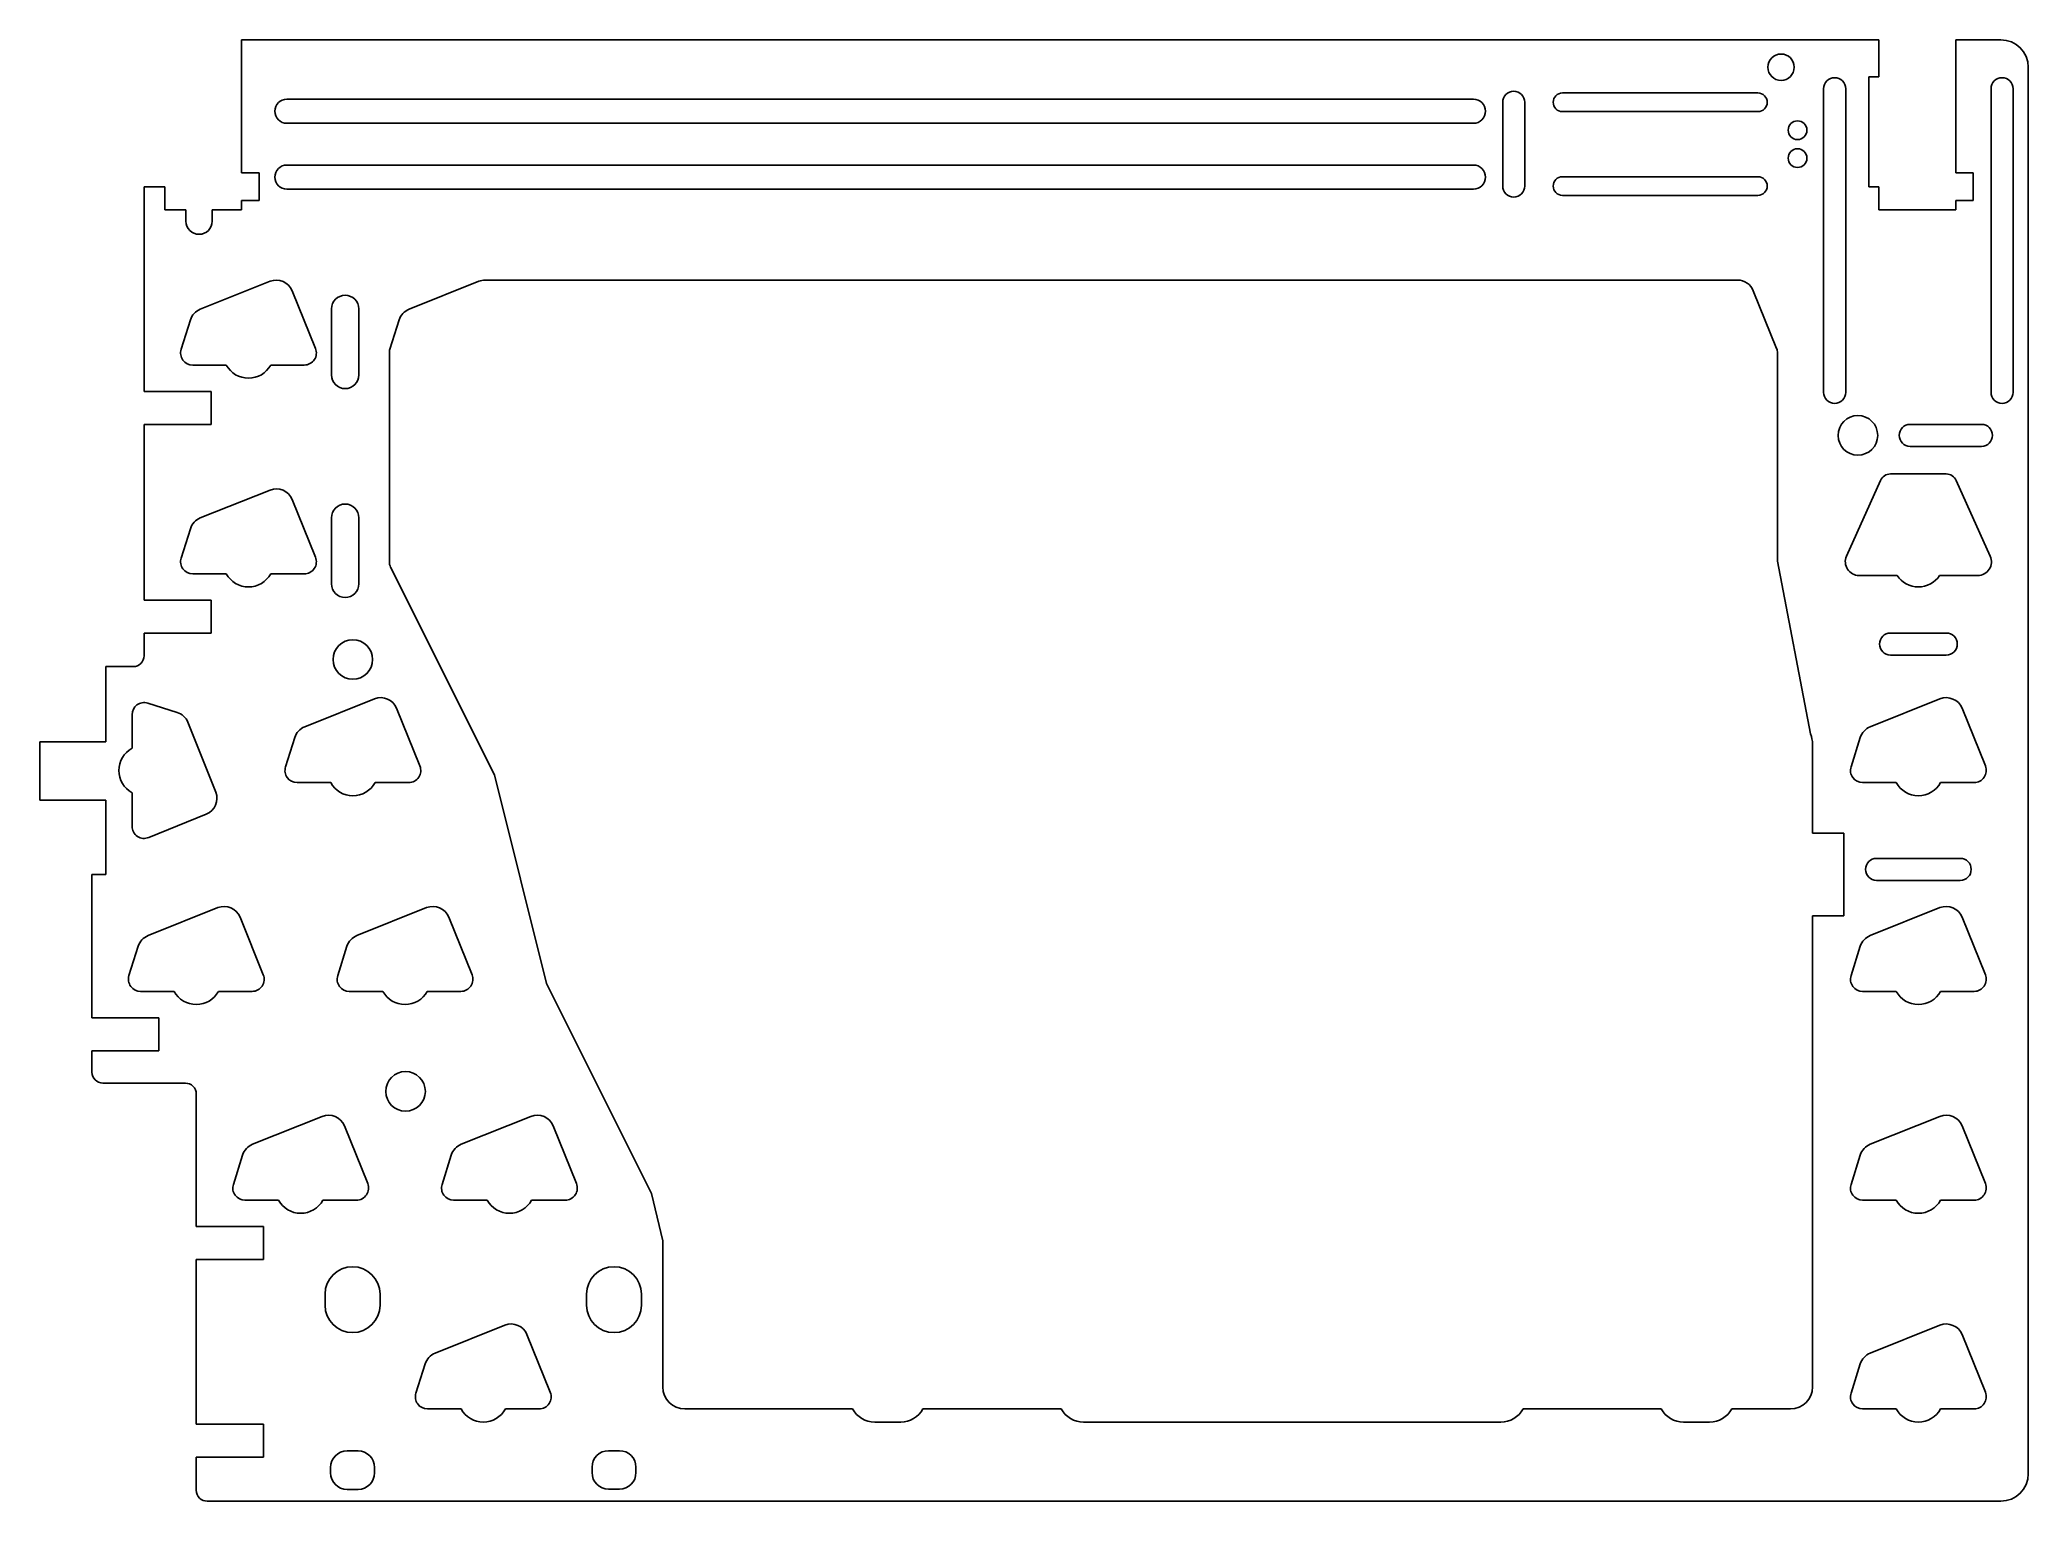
# Model space of a CAD drawing. Header units: millimetres. Extents: x -14 to 166, y 0 to 133.
import ezdxf

# ---------------------------------------------------------------- set-up
doc = ezdxf.new("R2010")
doc.units = ezdxf.units.MM

msp = doc.modelspace()

# ---------------------------------------------------------------- linework, layer by layer
at = {"color": 7, "linetype": 'Continuous', "lineweight": 25}
for p, q in [((152.9, 133), (3.871846, 133)), ((3.871846, 120.877702), (3.871846, 133)), ((152.9, 133), (152.9, 129.627702)), ((164, 133), (159.9, 133)), ((159.9, 120.877702), (159.9, 133)), ((166.5, 2.5), (166.5, 130.5)), ((147.8776, 128.5476), (147.8776, 100.9124)), ((149.8824, 100.9124), (149.8824, 128.5476)), ((152, 129.627702), (152, 119.627702)), ((152.9, 129.627702), (152, 129.627702)), ((163.1176, 128.5476), (163.1176, 100.9124)), ((165.1224, 100.9124), (165.1224, 128.5476)), ((116, 127.6), (8, 127.6)), ((118.67, 127.31), (118.67, 119.69)), ((120.67, 119.69), (120.67, 127.31)), ((141.89, 128.16), (124.11, 128.16)), ((8, 125.4), (116, 125.4)), ((124.11, 126.46), (141.89, 126.46)), ((116, 121.6), (8, 121.6)), ((-5, 119.627702), (-3.128154, 119.627702)), ((-5, 119.627702), (-5, 101)), ((-3.128154, 119.627702), (-3.128154, 117.527702)), ((5.471846, 120.877702), (3.871846, 120.877702)), ((5.471846, 118.377702), (5.471846, 120.877702)), ((141.89, 120.54), (124.11, 120.54)), ((152, 119.627702), (152.9, 119.627702)), ((152.9, 119.627702), (152.9, 117.527702)), ((161.5, 120.877702), (159.9, 120.877702)), ((161.5, 118.377702), (161.5, 120.877702)), ((3.871846, 118.377702), (5.471846, 118.377702)), ((3.871846, 117.527702), (3.871846, 118.377702)), ((8, 119.4), (116, 119.4)), ((124.11, 118.84), (141.89, 118.84)), ((159.9, 118.377702), (161.5, 118.377702)), ((159.9, 117.527702), (159.9, 118.377702)), ((-3.128154, 117.527702), (-1.2, 117.527702)), ((-1.2, 117.527702), (-1.2, 116.5)), ((1.2, 117.527702), (3.871846, 117.527702)), ((1.2, 116.5), (1.2, 117.527702)), ((152.9, 117.527702), (159.9, 117.527702)), ((6.464344, 111.019139), (0.114344, 108.479139)), ((25.464344, 111.019139), (19.114344, 108.479139)), ((140.04, 111.13), (26.04, 111.13)), ((10.599753, 104.912436), (8.476925, 110.161159)), ((143.599753, 104.912436), (141.476925, 110.161159)), ((-0.788688, 107.504738), (-1.629392, 104.829814)), ((12.05, 108.5), (12.05, 102.5)), ((14.55, 102.5), (14.55, 108.5)), ((18.211312, 107.504738), (17.370608, 104.829814)), ((-0.58, 103.4), (2.480099, 103.4)), ((6.519901, 103.4), (9.58, 103.4)), ((17.32, 104.5), (17.32, 85.5)), ((143.679124, 85.543888), (143.68, 104.499949)), ((1.1, 101), (-5, 101)), ((1.1, 98), (1.1, 101)), ((-5, 98), (1.1, 98)), ((-5, 98), (-5, 82)), ((162.25, 98), (155.75, 98)), ((155.75, 96), (162.25, 96)), ((153.047627, 92.894361), (149.959534, 86.011701)), ((159.04, 93.485), (153.96, 93.485)), ((163.040466, 86.011701), (159.952373, 92.894361)), ((6.464344, 92.019139), (0.114344, 89.479139)), ((10.599753, 85.912436), (8.476925, 91.161159)), ((12.05, 89.5), (12.05, 83.5)), ((14.55, 83.5), (14.55, 89.5)), ((-0.788688, 88.504738), (-1.629392, 85.829814)), ((146.683813, 69.821897), (143.679124, 85.543888)), ((-0.58, 84.4), (2.480099, 84.4)), ((6.519901, 84.4), (9.58, 84.4)), ((17.43613, 85.008065), (26.882129, 66.116067)), ((151.1, 84.25), (154.569327, 84.25)), ((158.430673, 84.25), (161.9, 84.25)), ((1.1, 82), (-5, 82)), ((1.1, 79), (1.1, 82)), ((-5, 79), (1.1, 79)), ((-5, 79), (-5, 76.95)), ((159.04, 79.007), (153.96, 79.007)), ((153.96, 77.007), (159.04, 77.007)), ((-6, 75.95), (-8.5, 75.95)), ((-8.5, 69.1), (-8.5, 75.95)), ((-1.995262, 71.788688), (-4.670186, 72.629392)), ((15.964344, 73.019139), (9.614344, 70.479139)), ((158.464344, 73.019139), (152.114344, 70.479139)), ((-6.1, 71.58), (-6.1, 68.519901)), ((1.519139, 64.535656), (-1.020861, 70.885656)), ((20.099753, 66.912436), (17.976925, 72.161159)), ((162.599753, 66.912436), (160.476925, 72.161159)), ((-14.5, 69.1), (-8.5, 69.1)), ((-14.5, 69.1), (-14.5, 63.8)), ((8.711312, 69.504738), (7.870608, 66.829814)), ((146.86, 60.78685), (146.86, 68.9)), ((151.211312, 69.504738), (150.370608, 66.829814)), ((8.92, 65.4), (11.980099, 65.4)), ((16.019901, 65.4), (19.08, 65.4)), ((26.882129, 66.116067), (31.632129, 47.116067)), ((151.42, 65.4), (154.480099, 65.4)), ((158.519901, 65.4), (161.58, 65.4)), ((-8.5, 63.8), (-14.5, 63.8)), ((-8.5, 57.05), (-8.5, 63.8)), ((-6.1, 64.480099), (-6.1, 61.42)), ((-4.587564, 60.400247), (0.661159, 62.523075)), ((149.7119, 60.78685), (146.86, 60.78685)), ((149.7119, 53.28685), (149.7119, 60.78685)), ((160.31, 58.5), (152.69, 58.5)), ((-9.75, 57.05), (-8.5, 57.05)), ((-9.75, 57.05), (-9.75, 44)), ((152.69, 56.5), (160.31, 56.5)), ((1.714344, 54.019139), (-4.635656, 51.479139)), ((5.849753, 47.912436), (3.726925, 53.161159)), ((20.714344, 54.019139), (14.364344, 51.479139)), ((24.849753, 47.912436), (22.726925, 53.161159)), ((146.86, 53.28685), (149.7119, 53.28685)), ((146.86, 10.4), (146.86, 53.28685)), ((158.464344, 54.019139), (152.114344, 51.479139)), ((162.599753, 47.912436), (160.476925, 53.161159)), ((-5.538688, 50.504738), (-6.379392, 47.829814)), ((13.461312, 50.504738), (12.620608, 47.829814)), ((151.211312, 50.504738), (150.370608, 47.829814)), ((31.632129, 47.116067), (41.18613, 28.008065)), ((-5.33, 46.4), (-2.269901, 46.4)), ((1.769901, 46.4), (4.83, 46.4)), ((13.67, 46.4), (16.730099, 46.4)), ((20.769901, 46.4), (23.83, 46.4)), ((151.42, 46.4), (154.480099, 46.4)), ((158.519901, 46.4), (161.58, 46.4)), ((-3.65, 44), (-9.75, 44)), ((-3.65, 41), (-3.65, 44)), ((-9.75, 41), (-3.65, 41)), ((-9.75, 41), (-9.75, 39.05)), ((-8.75, 38.05), (-1.25, 38.05)), ((-0.25, 37.05), (-0.25, 25)), ((11.214344, 35.019139), (4.864344, 32.479139)), ((30.214344, 35.019139), (23.864344, 32.479139)), ((158.464344, 35.019139), (152.114344, 32.479139)), ((15.349753, 28.912436), (13.226925, 34.161159)), ((34.349753, 28.912436), (32.226925, 34.161159)), ((162.599753, 28.912436), (160.476925, 34.161159)), ((3.961312, 31.504738), (3.120608, 28.829814)), ((22.961312, 31.504738), (22.120608, 28.829814)), ((151.211312, 31.504738), (150.370608, 28.829814)), ((4.17, 27.4), (7.230099, 27.4)), ((11.269901, 27.4), (14.33, 27.4)), ((23.17, 27.4), (26.230099, 27.4)), ((30.269901, 27.4), (33.33, 27.4)), ((41.18613, 28.008065), (42.21315, 23.7119)), ((151.42, 27.4), (154.480099, 27.4)), ((158.519901, 27.4), (161.58, 27.4)), ((5.85, 25), (-0.25, 25)), ((5.85, 22), (5.85, 25)), ((42.21315, 23.7119), (42.21315, 10.4)), ((-0.25, 22), (5.85, 22)), ((-0.25, 22), (-0.25, 7)), ((11.47, 18.84), (11.47, 17.84)), ((16.47, 17.84), (16.47, 18.84)), ((35.27, 18.84), (35.27, 17.84)), ((40.27, 17.84), (40.27, 18.84)), ((27.834344, 16.019139), (21.484344, 13.479139)), ((31.969753, 9.912436), (29.846925, 15.161159)), ((158.464344, 16.019139), (152.114344, 13.479139)), ((162.599753, 9.912436), (160.476925, 15.161159)), ((20.581312, 12.504738), (19.740608, 9.829814)), ((151.211312, 12.504738), (150.370608, 9.829814)), ((20.79, 8.4), (23.850099, 8.4)), ((27.889901, 8.4), (30.95, 8.4)), ((44.21315, 8.4), (59.480099, 8.4)), ((65.889901, 8.4), (78.480099, 8.4)), ((120.519901, 8.4), (133.100099, 8.4)), ((139.519901, 8.4), (144.86, 8.4)), ((151.42, 8.4), (154.480099, 8.4)), ((158.519901, 8.4), (161.58, 8.4)), ((5.85, 7), (-0.25, 7)), ((5.85, 4), (5.85, 7)), ((61.5, 7.2), (63.87, 7.2)), ((80.5, 7.2), (118.5, 7.2)), ((135.12, 7.2), (137.5, 7.2)), ((-0.25, 4), (5.85, 4)), ((-0.25, 4), (-0.25, 1)), ((14.47, 4.580742), (13.47, 4.580742)), ((38.27, 4.6), (37.27, 4.6)), ((11.97, 3.080742), (11.97, 2.580742)), ((15.97, 2.580742), (15.97, 3.080742)), ((35.77, 3.1), (35.77, 2.6)), ((39.77, 2.6), (39.77, 3.1)), ((0.75, 0), (164, 0)), ((13.47, 1.080742), (14.47, 1.080742)), ((37.27, 1.1), (38.27, 1.1))]:
    msp.add_line(p, q, dxfattribs=at)
for centre, radius in [((144, 130.5), 1.2), ((145.5, 124.77), 0.85), ((145.5, 122.23), 0.85), ((151, 97), 1.8), ((14, 76.6), 1.8), ((18.8, 37.3), 1.8)]:
    msp.add_circle(centre, radius, dxfattribs=at)
for centre, radius, start, end in [((164, 130.5), 2.5, 0, 90), ((148.88, 128.5476), 1.0024, 0, 180), ((164.12, 128.5476), 1.0024, 0, 180), ((8, 126.5), 1.1, 90, 270), ((116, 126.5), 1.1, 270, 90), ((119.67, 127.31), 1, 0, 180), ((124.11, 127.31), 0.85, 90, 270), ((141.89, 127.31), 0.85, 270, 90), ((8, 120.5), 1.1, 90, 270), ((116, 120.5), 1.1, 270, 90), ((119.67, 119.69), 1, 180, 0), ((124.11, 119.69), 0.85, 90, 270), ((141.89, 119.69), 0.85, 270, 90), ((0, 116.5), 1.2, 180, 0), ((7.04, 109.58), 1.55, 22.0207, 111.801409), ((26.04, 109.58), 1.55, 90, 111.801409), ((140.04, 109.58), 1.55, 22.0207, 90), ((13.3, 108.5), 1.25, 0, 180), ((0.69, 107.04), 1.55, 111.801409, 162.552557), ((19.69, 107.04), 1.55, 111.801409, 162.552557), ((-0.58, 104.5), 1.1, 162.552557, 270), ((4.5, 104.5), 2.3, 208.571878, 331.428122), ((9.58, 104.5), 1.1, 270, 22.0207), ((18.42, 104.5), 1.1, 162.552557, 180), ((142.58, 104.5), 1.1, 359.997353, 22.0207), ((13.3, 102.5), 1.25, 180, 0), ((148.88, 100.9124), 1.0024, 180, 0), ((164.12, 100.9124), 1.0024, 180, 0), ((155.75, 97), 1, 90, 270), ((162.25, 97), 1, 270, 90), ((153.96, 92.485), 1, 90, 155.835309), ((159.04, 92.485), 1, 24.164691, 90), ((7.04, 90.58), 1.55, 22.0207, 111.801409), ((13.3, 89.5), 1.25, 0, 180), ((0.69, 88.04), 1.55, 111.801409, 162.552557), ((-0.58, 85.5), 1.1, 162.552557, 270), ((9.58, 85.5), 1.1, 270, 22.0207), ((18.42, 85.5), 1.1, 180, 206.565051), ((151.1, 85.5), 1.25, 155.835309, 270), ((161.9, 85.5), 1.25, 270, 24.164691), ((4.5, 85.5), 2.3, 208.571878, 331.428122), ((13.3, 83.5), 1.25, 180, 0), ((156.5, 85.5), 2.3, 212.920735, 327.079265), ((153.96, 78.007), 1, 90, 270), ((159.04, 78.007), 1, 270, 90), ((-6, 76.95), 1, 270, 0), ((-5, 71.58), 1.1, 72.552557, 180), ((16.54, 71.58), 1.55, 22.0207, 111.801409), ((159.04, 71.58), 1.55, 22.0207, 111.801409), ((-2.46, 70.31), 1.55, 21.801409, 72.552557), ((10.19, 69.04), 1.55, 111.801409, 162.552557), ((144.36, 68.9), 2.5, 0, 21.639088), ((152.69, 69.04), 1.55, 111.801409, 162.552557), ((-5, 66.5), 2.3, 118.571878, 241.428122), ((8.92, 66.5), 1.1, 162.552557, 270), ((14, 66.5), 2.3, 208.571878, 331.428122), ((19.08, 66.5), 1.1, 270, 22.0207), ((151.42, 66.5), 1.1, 162.552557, 270), ((156.5, 66.5), 2.3, 208.571878, 331.428122), ((161.58, 66.5), 1.1, 270, 22.0207), ((0.08, 63.96), 1.55, 292.0207, 21.801409), ((-5, 61.42), 1.1, 180, 292.0207), ((152.69, 57.5), 1, 90, 270), ((160.31, 57.5), 1, 270, 90), ((2.29, 52.58), 1.55, 22.0207, 111.801409), ((21.29, 52.58), 1.55, 22.0207, 111.801409), ((159.04, 52.58), 1.55, 22.0207, 111.801409), ((-4.06, 50.04), 1.55, 111.801409, 162.552557), ((14.94, 50.04), 1.55, 111.801409, 162.552557), ((152.69, 50.04), 1.55, 111.801409, 162.552557), ((-5.33, 47.5), 1.1, 162.552557, 270), ((4.83, 47.5), 1.1, 270, 22.0207), ((13.67, 47.5), 1.1, 162.552557, 270), ((23.83, 47.5), 1.1, 270, 22.0207), ((151.42, 47.5), 1.1, 162.552557, 270), ((161.58, 47.5), 1.1, 270, 22.0207), ((-0.25, 47.5), 2.3, 208.571878, 331.428122), ((18.75, 47.5), 2.3, 208.571878, 331.428122), ((156.5, 47.5), 2.3, 208.571878, 331.428122), ((-8.75, 39.05), 1, 180, 270), ((-1.25, 37.05), 1, 0, 90), ((11.79, 33.58), 1.55, 22.0207, 111.801409), ((30.79, 33.58), 1.55, 22.0207, 111.801409), ((159.04, 33.58), 1.55, 22.0207, 111.801409), ((5.44, 31.04), 1.55, 111.801409, 162.552557), ((24.44, 31.04), 1.55, 111.801409, 162.552557), ((152.69, 31.04), 1.55, 111.801409, 162.552557), ((4.17, 28.5), 1.1, 162.552557, 270), ((9.25, 28.5), 2.3, 208.571878, 331.428122), ((14.33, 28.5), 1.1, 270, 22.0207), ((23.17, 28.5), 1.1, 162.552557, 270), ((28.25, 28.5), 2.3, 208.571878, 331.428122), ((33.33, 28.5), 1.1, 270, 22.0207), ((151.42, 28.5), 1.1, 162.552557, 270), ((156.5, 28.5), 2.3, 208.571878, 331.428122), ((161.58, 28.5), 1.1, 270, 22.0207), ((13.97, 18.84), 2.5, 0, 180), ((37.77, 18.84), 2.5, 0, 180), ((13.97, 17.84), 2.5, 180, 0), ((37.77, 17.84), 2.5, 180, 0), ((28.41, 14.58), 1.55, 22.0207, 111.801409), ((159.04, 14.58), 1.55, 22.0207, 111.801409), ((22.06, 12.04), 1.55, 111.801409, 162.552557), ((152.69, 12.04), 1.55, 111.801409, 162.552557), ((20.79, 9.5), 1.1, 162.552557, 270), ((30.95, 9.5), 1.1, 270, 22.0207), ((44.21315, 10.4), 2, 180, 270), ((144.86, 10.4), 2, 270, 0), ((151.42, 9.5), 1.1, 162.552557, 270), ((161.58, 9.5), 1.1, 270, 22.0207), ((25.87, 9.5), 2.3, 208.571878, 331.428122), ((61.5, 9.5), 2.3, 208.571878, 270), ((63.87, 9.5), 2.3, 270, 331.428122), ((80.5, 9.5), 2.3, 208.571878, 270), ((118.5, 9.5), 2.3, 270, 331.428122), ((135.12, 9.5), 2.3, 208.571878, 270), ((137.5, 9.5), 2.3, 270, 331.428122), ((156.5, 9.5), 2.3, 208.571878, 331.428122), ((13.47, 3.080742), 1.5, 90, 180), ((14.47, 3.080742), 1.5, 0, 90), ((37.27, 3.1), 1.5, 90, 180), ((38.27, 3.1), 1.5, 0, 90), ((13.47, 2.580742), 1.5, 180, 270), ((14.47, 2.580742), 1.5, 270, 0), ((37.27, 2.6), 1.5, 180, 270), ((38.27, 2.6), 1.5, 270, 0), ((164, 2.5), 2.5, 270, 0), ((0.75, 1), 1, 180, 270)]:
    msp.add_arc(centre, radius, start, end, dxfattribs=at)

doc.saveas('drawing.dxf')
